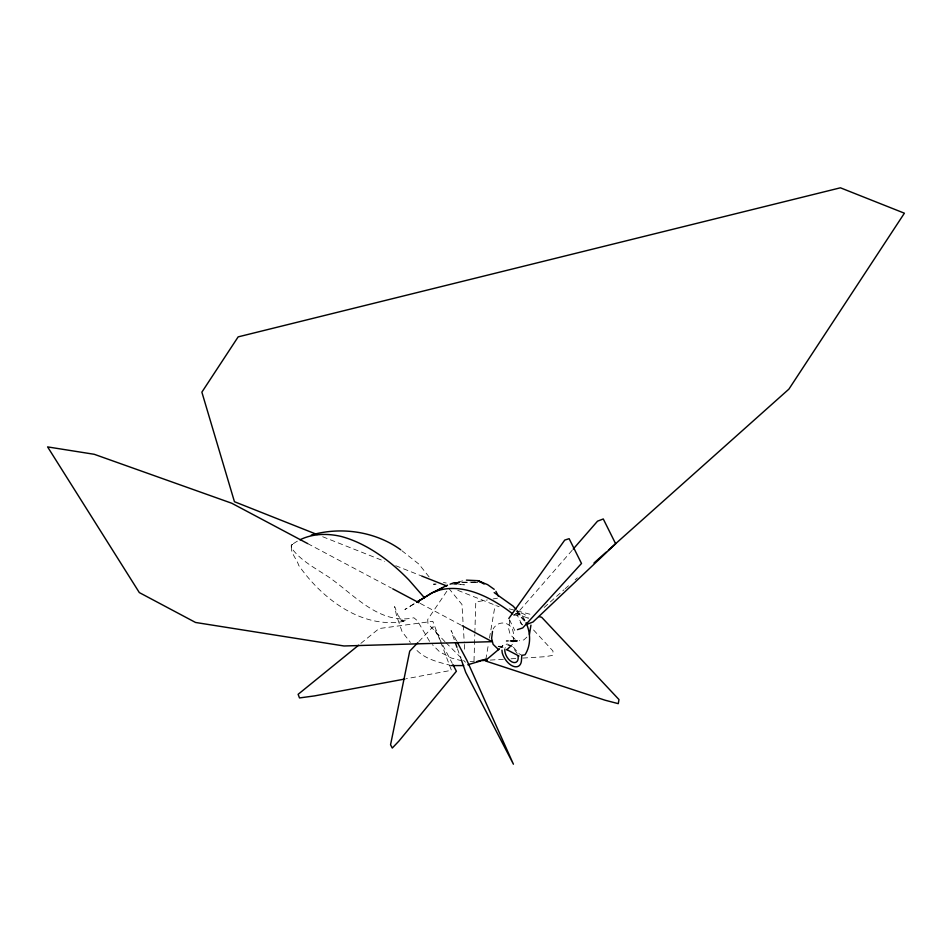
<?xml version="1.0" encoding="UTF-8"?>
<svg xmlns="http://www.w3.org/2000/svg" width="952" height="952" viewBox="0 0 952 952"><rect width="100%" height="100%" fill="white"/><g stroke="black" fill="none" stroke-linecap="round" stroke-linejoin="round"><path stroke-width="0.71" stroke-dasharray="4.76 3.57" d="M474.001 661.081L474.798 634.496M474.846 633.009L475.786 601.997L487.353 599.95M485.817 659.546L488.507 643.802M489.495 638.078L495.123 605.151M509.832 620.371L508.642 628.57L510.129 634.52L515.71 639.899M513.021 641.969L513.913 634.948L512.426 629.01C507.952 620.99 497.575 620.99 493.112 629.01M297.381 541.164A148.857 85.942 60 0 0 292.526 544.294C288.039 550.327 297.095 559.145 298.69 565.357C322.252 599.106 363.117 630.426 406.445 620.835L399.328 619.728L403.719 621.644L398.198 615.777L394.628 606.579L396.567 615.754L402.101 631.759L410.383 642.398M572.2 550.232L516.638 613.981L522.624 625.976M418.88 641.553L433.124 626.63L442.014 643.683M509.832 646.932L512.426 644.349M513.711 615.67C517.936 610.363 525.444 613.433 528.586 618.324M526.861 637.102L523.874 639.899L519.292 640.755M544.127 607.471L564.072 589.693M565.179 588.705L568.499 585.73M575.139 579.804L577.352 577.828M500.812 647.467L502.93 645.658L500.669 647.455M360.856 643.373L379.11 628.546L432.815 621.311L451.45 670.303L406.302 678.74M414.013 603.865L404.886 609.518L414.406 603.639M454.747 583.945L461.387 582.124L477.357 582.469M474.762 581.91L453.997 582.743L465.064 580.423M493.136 598.939L497.479 598.165M454.556 583.207L461.387 582.124L453.997 582.743M490.304 660.081L503.644 659.26M511.045 658.796L516.972 658.439M522.898 658.07L545.127 656.702L552.838 655.345L552.969 651.001L533.084 629.462M436.171 584.064L433.398 584.195L436.242 584.135M508.761 640.922L506.095 640.993L508.868 640.958M498.17 646.277L501.871 646.313L507.107 643.968L512.842 646.587L518.685 653.429L521.827 655.357M470.169 661.557L474.251 661.747M451.855 583.957L464.397 584.825L454.235 583.493M443.394 582.457L446.226 583.017M475 581.981L477.856 582.6M498.384 646.598L504.167 647.919M513.604 614.647L519.982 616.194L525.183 621.858M509.225 608.828L531.811 614.706M451.415 665.591C438.812 662.211 424.64 659.308 415.679 649.074M462.041 660.878L451.308 658.01L439.622 651.834L432.387 644.671M322.668 536.726L384.715 561.347M395.734 565.714L421.926 576.115M457.769 590.335L499.134 606.745M515.675 613.314L528.086 618.229M307.675 543.592L391.415 588.098M420.201 603.401L460.768 624.964M401.851 550.673L418.892 564.108L429.269 577.126M444.965 641.66L427.96 623.762L427.71 619.514L448.785 588.324L461.97 604.472L464.278 642.981M445.988 642.683L465.445 662.223M522.707 624.988L520.161 622.346L521.97 624.31M516.186 611.148L525.135 620.847M516.853 610.315L521.363 615.444L517.483 613.147L522.16 615.706L525.492 621.132M429.602 641.398L417.333 620.668L413.882 617.765C379.705 625.286 353.954 594.536 328.595 576.96C315.6 568.344 300.463 560.633 291.288 547.721L291.276 545.389M456.603 640.958L451.081 630.569L454.997 641.731M442.704 645.004L452.283 663.377M509.415 619.692L514.806 630.498M517.186 653.488L512.402 646.777A9.484 5.474 60 0 0 505.107 647.884M457.436 648.705L461.351 659.867M464.374 644.456L464.731 650.383M292.05 544.711L291.205 545.52L292.526 544.294L292.05 544.711"/><path stroke-width="1.43" d="M492.505 631.39L491.613 638.399L493.112 644.349L498.681 649.728M529.443 634.52L530.942 625.131M508.808 618.491L564.738 540.093L569.129 538.677L581.505 563.465L522.731 627.927L517.448 629.641M573.175 549.114L597.535 521.16L603.27 518.959L615.646 543.759L532.977 622.013L526.504 624.488M417.857 642.624L409.717 651.156L390.558 744.761L392.272 748.046L398.828 741.168L456.389 671.255L452.962 664.686M506.845 649.728L509.832 646.932M593.977 563.013L606.15 552.148M608.376 550.161L788.911 389.118L904.4 213.2L840.414 187.806L238.155 336.877L201.872 392.153L234.442 501.716L317.159 534.536M358.583 645.23L298.119 694.329L299.499 697.935L314.553 695.9L404.85 679.014M417.488 601.831L431.91 592.941L447.464 585.147M499.479 648.764L487.614 658.748L476.94 661.473M416.786 602.176L431.91 592.941A127.925 73.863 60 0 1 479.142 594.024A142.407 82.217 60 0 1 512.473 613.754M417.19 601.914L420.356 599.962M434.897 591.811L442.966 587.491M450.07 584.183L453.997 582.743M467.837 664.746L480.308 661.069M311.304 535.048C341.113 526.397 375.433 531.49 400.697 549.768M479.927 660.712L487.341 660.26M510.248 640.946L517.186 640.874L511.426 640.851M451.415 665.591L463.707 665.567M466.444 580.137L477.904 580.672L487.579 584.635L494.231 589.336M538.868 616.551L541.688 617.289L618.978 699.553L618.276 703.659L605.222 700.255L485.579 660.974M518.947 656.023L506.571 649.502M421.926 576.115L446.75 585.956M481.545 582.291L477.904 580.672L484.128 584.04M307.675 543.592L231.776 503.251L94.248 454.294L47.6 446.904L139.325 592.584L195.541 622.465L344.005 645.98L492.172 641.66L462.077 625.654M392.724 588.8L418.892 602.711M494.183 592.584L513.247 606.222L515.948 609.292M424.449 597.773L408.943 580.018A152.546 88.072 60 0 0 341.018 536.416A148.857 85.942 60 0 0 299.94 539.82M457.293 642.255L466.944 660.438L513.425 764.194L465.742 672.421L461.351 659.867M495.921 591.299L498.229 596.035M455.484 643.124L456.948 647.312M526.051 622.798C530.704 632.985 531.157 645.087 525.04 654.798L521.827 655.357L521.398 661.212A14.125 8.163 60 0 1 512.747 666.091A14.125 8.163 60 0 1 502.239 652.941L501.954 650.168M518.055 656.059A9.484 5.474 60 0 1 511.76 661.818A9.484 5.474 60 0 1 504.846 649.038"/></g></svg>
